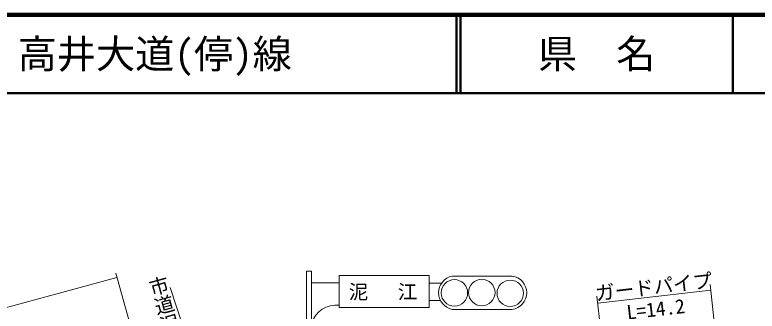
# Model space of a CAD drawing. Units: millimetres, scale not verified. Extents: x 40000 to 680000, y 20000 to 380000.
# Drawn here: x 241381 to 336109, y 342118 to 380000 of the extents above; entities that cross this region are included whole.
import ezdxf
from ezdxf.enums import TextEntityAlignment as Align

# ---------------------------------------------------------------- set-up
doc = ezdxf.new("R2010")
doc.units = ezdxf.units.MM
doc.header["$LTSCALE"] = 1000
doc.linetypes.add('DASHED', pattern=[7.5, 6, -1.5])
for name, color, linetype, lineweight in [('M-BGD', 7, 'Continuous', 13), ('M-BGD-EXST', 7, 'Continuous', 13), ('M-STR-HTXT', 7, 'Continuous', 13), ('M-TTL', 2, 'Continuous', 140), ('M-TTL-LINE', 7, 'Continuous', 50)]:
    doc.layers.add(name, color=color, linetype=linetype, lineweight=lineweight)
doc.layers.add('M-BMK-HTXT', color=7, linetype='Continuous')
doc.layers.add('M-TTL-TXT', color=7, linetype='Continuous')
doc.styles.add('@ＭＳ ゴシック', font='')
doc.styles.add('ＭＳ ゴシック', font='')
doc.styles.get('@ＭＳ ゴシック').set_extended_font_data('@MS Gothic')
doc.styles.get('ＭＳ ゴシック').set_extended_font_data('MS Gothic')

msp = doc.modelspace()

# ---------------------------------------------------------------- linework, layer by layer
at = {"layer": 'M-BGD', "linetype": 'DASHED'}
msp.add_line((261195, 345148), (265164, 333148), dxfattribs=at)
at = {"layer": 'M-BGD-EXST'}
for p, q in [((278584, 337883), (278584, 347225)), ((294247, 346678), (282777, 346678)), ((282777, 346678), (282777, 342608)), ((294247, 342608), (294247, 346678)), ((304819, 346599), (297189, 346599)), ((279250, 345741), (282777, 345741)), ((295840, 345705), (294247, 345705)), ((294247, 343487), (295688, 343498)), ((282777, 342608), (294247, 342608)), ((297189, 342349), (304819, 342349))]:
    msp.add_line(p, q, dxfattribs=at)
msp.add_lwpolyline([(278584, 347225), (279250, 347225), (279250, 337855)], dxfattribs=at)
for centre in [(297474, 344458), (300964, 344499), (304606, 344403)]:
    msp.add_circle(centre, 1691, dxfattribs=at)
for centre, radius, start, end in [((297626, 344474), 2169, 101.61288, 258.38712), ((304564, 344474), 2140, 276.82815, 83.17185), ((282415, 339551), 3344, 83.79381, 161.17914)]:
    msp.add_arc(centre, radius, start, end, dxfattribs=at)
at = {"layer": 'M-STR-HTXT'}
for p, q in [((260054, 326469), (254262, 346964)), ((254414, 346426), (200490, 331770)), ((315757, 343154), (330182, 344813)), ((331843, 329754), (330102, 345543)), ((315653, 344032), (317223, 330738))]:
    msp.add_line(p, q, dxfattribs=at)
at = {"layer": 'M-TTL'}
msp.add_line((680000, 380000), (40000, 380000), dxfattribs=at)
at = {"layer": 'M-TTL-LINE'}
for p, q in [((297750, 380000), (297750, 370000)), ((298250, 380000), (298250, 370000)), ((333000, 380000), (333000, 370000)), ((40000, 370000), (680000, 370000))]:
    msp.add_line(p, q, dxfattribs=at)

# ---------------------------------------------------------------- texts
at = {"layer": 'M-BGD-EXST', "style": 'ＭＳ ゴシック'}
msp.add_text('泥\u3000 江', height=1833, dxfattribs=at).set_placement((288364, 344592), align=Align.MIDDLE_CENTER)
at = {"layer": 'M-BMK-HTXT', "style": '@ＭＳ ゴシック'}
msp.add_text('市道泥江塩合線', height=1833, rotation=285.418, dxfattribs=at).set_placement((258006, 346160), align=Align.BOTTOM_LEFT)
at = {"layer": 'M-STR-HTXT', "style": 'ＭＳ ゴシック'}
for s, p in [('ガードパイプ', (322901, 345234)), ('L=14.2', (323169, 342379))]:
    msp.add_text(s, height=1833, rotation=6.56, dxfattribs=at).set_placement(p, align=Align.MIDDLE_CENTER)
at = {"layer": 'M-TTL-TXT', "style": 'ＭＳ ゴシック'}
msp.add_text('一般県道\u3000高井大道(停)線', height=3666, dxfattribs=at).set_placement((216734, 375000), align=Align.MIDDLE_LEFT)
msp.add_text('県\u3000名', height=3666, dxfattribs=at).set_placement((315625, 375000), align=Align.MIDDLE_CENTER)

doc.saveas('drawing.dxf')
